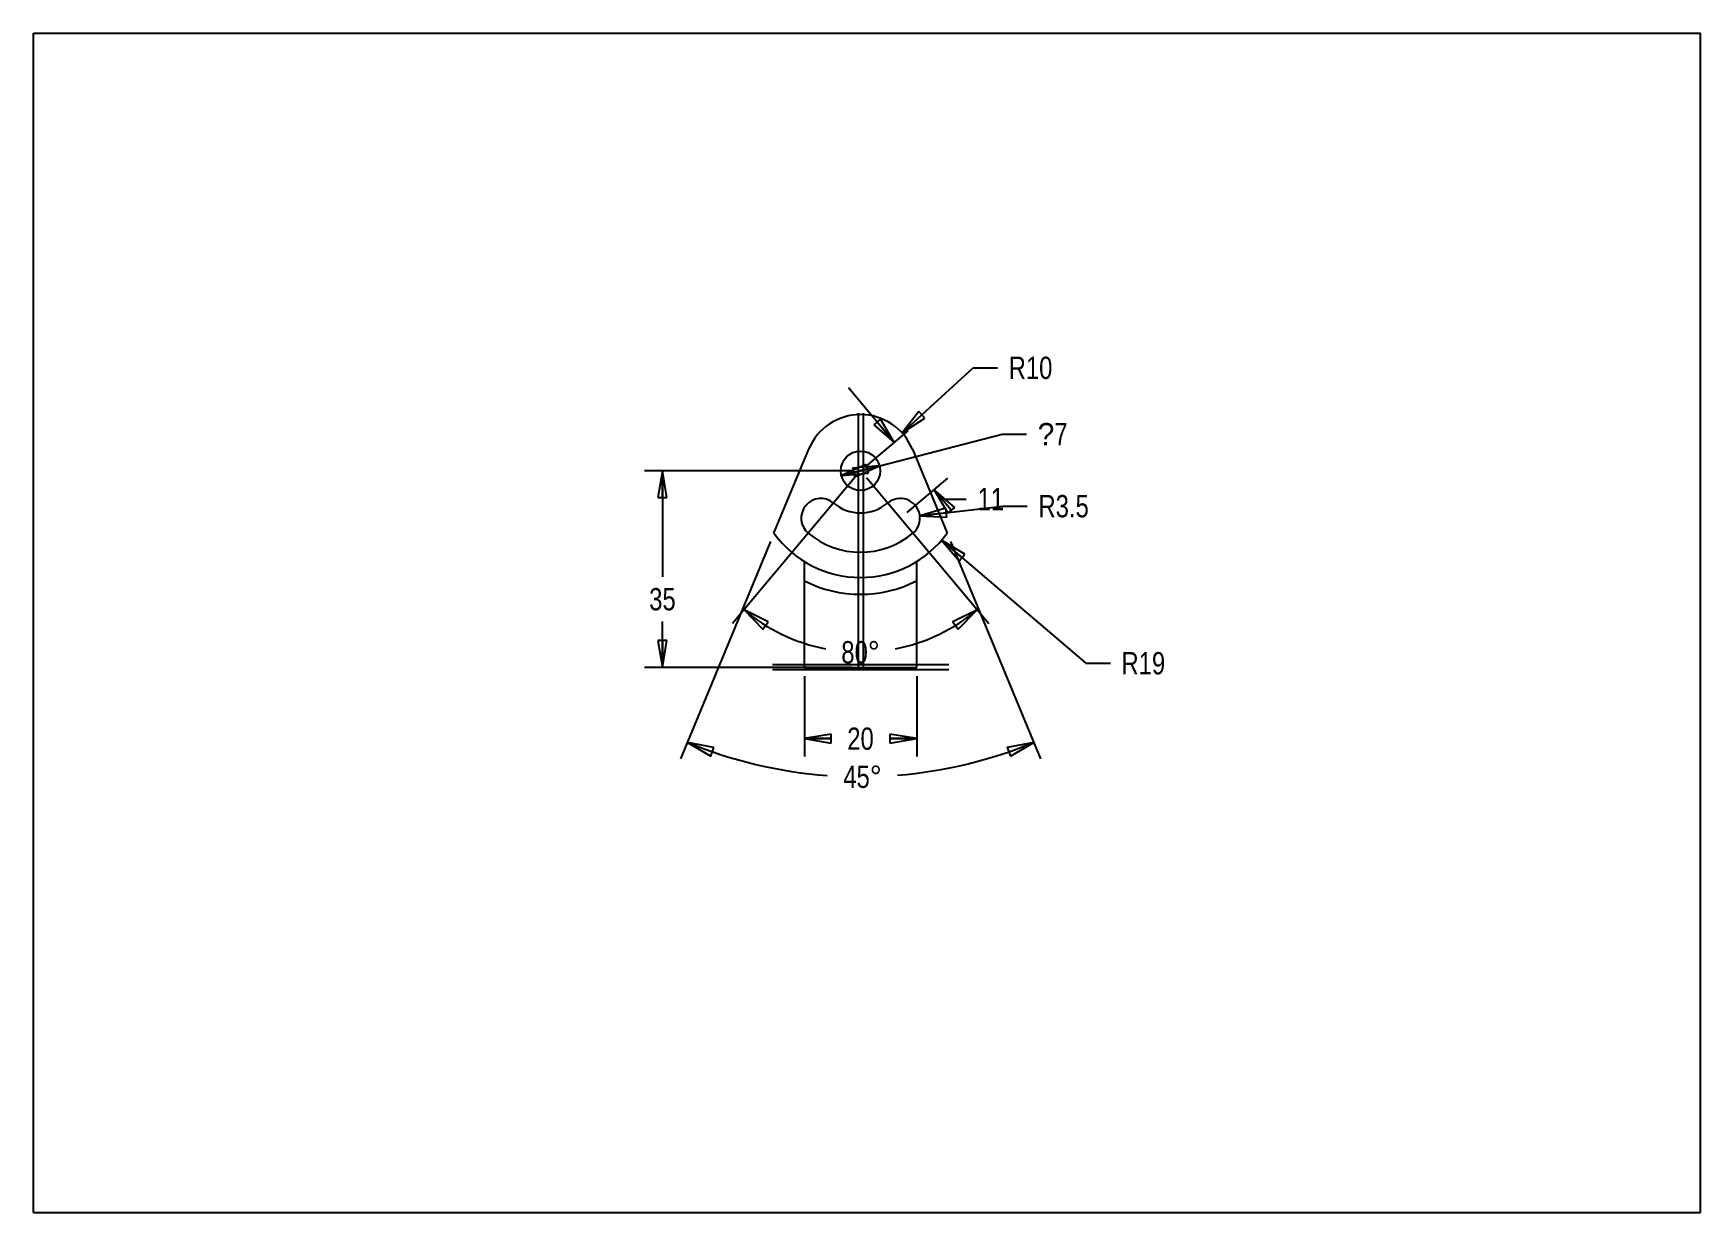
# Model space of a CAD drawing. Header units: inches. Extents: x 0 to 11.7, y 0 to 8.3.
import ezdxf

# ---------------------------------------------------------------- set-up
doc = ezdxf.new("R2010")
doc.units = ezdxf.units.IN
doc.header["$LTSCALE"] = 0.64311
doc.header["$MEASUREMENT"] = 0
doc.layers.get('0').update_dxf_attribs({"linetype": 'CONTINUOUS'})
doc.styles.get("Standard").update_dxf_attribs({"font": 'txt', "width": 0.8})
doc.styles.add('TEXTSTYLE_2', font='symbol_asme.ttf')
doc.dimstyles.new('DIMSTYLE_1', dxfattribs={"dimtxt": 0.15625, "dimasz": 0.1875, "dimexe": 0.125, "dimexo": 0.0625, "dimgap": 0.09, "dimtad": 0, "dimtih": 1, "dimtoh": 1, "dimzin": 4, "dimdsep": 46, "dimtxsty": 'STANDARD', "dimblk": 'CLOSED', "dimblk1": 'CLOSED', "dimblk2": 'CLOSED', "dimcen": 0.09, "dimazin": 1, "dimtfac": 1, "dimtofl": 0, "dimtmove": 0, "dimatfit": 3, "dimldrblk": 'CLOSED', "dimfxl": 1, "dimtolj": 1, "dimtzin": 4, "dimarcsym": 0})
doc.dimstyles.new('DIMSTYLE_2', dxfattribs={"dimtxt": 0.15625, "dimasz": 0.1875, "dimexe": 0.125, "dimexo": 0.0625, "dimgap": 0.078125, "dimtad": 0, "dimtih": 1, "dimtoh": 1, "dimzin": 4, "dimdsep": 46, "dimtxsty": 'STANDARD', "dimblk": 'CLOSED', "dimblk1": 'CLOSED', "dimblk2": 'CLOSED', "dimcen": 0.09, "dimazin": 1, "dimtfac": 1, "dimtofl": 0, "dimtmove": 0, "dimatfit": 3, "dimldrblk": 'CLOSED', "dimfxl": 1, "dimtolj": 1, "dimtzin": 4, "dimarcsym": 0})
doc.dimstyles.new('DIMSTYLE_3', dxfattribs={"dimtxt": 0.15625, "dimasz": 0.1875, "dimexe": 0.125, "dimexo": 0.0625, "dimgap": 0.09, "dimtad": 0, "dimtih": 1, "dimtoh": 1, "dimzin": 4, "dimdsep": 46, "dimtxsty": 'STANDARD', "dimblk": 'CLOSED', "dimblk1": 'CLOSED', "dimblk2": 'CLOSED', "dimcen": 0.09, "dimazin": 1, "dimtfac": 1, "dimtmove": 0, "dimatfit": 2, "dimldrblk": 'CLOSED', "dimfxl": 1, "dimtolj": 1, "dimtzin": 4, "dimarcsym": 0})
doc.dimstyles.new('DIMSTYLE_4', dxfattribs={"dimtxt": 0.15625, "dimasz": 0.1875, "dimexe": 0.125, "dimexo": 0.0625, "dimgap": 0.078125, "dimtad": 0, "dimtih": 1, "dimtoh": 1, "dimzin": 4, "dimdsep": 46, "dimtxsty": 'STANDARD', "dimblk": 'CLOSED', "dimblk1": 'CLOSED', "dimblk2": 'CLOSED', "dimcen": 0.09, "dimazin": 1, "dimtfac": 1, "dimtofl": 0, "dimtmove": 0, "dimatfit": 3, "dimldrblk": 'CLOSED', "dimfxl": 1, "dimtolj": 1, "dimtzin": 4, "dimarcsym": 0})
doc.dimstyles.new('DIMSTYLE_5', dxfattribs={"dimtxt": 0.15625, "dimasz": 0.1875, "dimexe": 0.125, "dimexo": 0.0625, "dimgap": 0.078125, "dimtad": 0, "dimtih": 1, "dimtoh": 1, "dimdec": 1, "dimzin": 4, "dimdsep": 46, "dimtxsty": 'STANDARD', "dimblk": 'CLOSED', "dimblk1": 'CLOSED', "dimblk2": 'CLOSED', "dimcen": 0.09, "dimazin": 1, "dimtfac": 1, "dimtofl": 0, "dimtmove": 0, "dimatfit": 3, "dimldrblk": 'CLOSED', "dimfxl": 1, "dimtolj": 1, "dimtzin": 4, "dimarcsym": 0})

# ---------------------------------------------------------------- blocks, each defined once
blk = doc.blocks.new('_CLOSED')
at = {"color": 0, "linetype": 'BYBLOCK'}
for p, q in [((0, 0), (-1, 0.167)), ((-1, 0.167), (-1, -0.167)), ((-1, -0.167), (0, 0)), ((-1, 0), (0, 0))]:
    blk.add_line(p, q, dxfattribs=at)
blk = doc.blocks.new('*D0')
at = {"color": 2, "linetype": 'CONTINUOUS'}
for p, q in [((6.37, 4.715), (7.381, 3.852)), ((7.381, 3.852), (7.553, 3.852))]:
    blk.add_line(p, q, dxfattribs=at)
at = {"color": 2, "linetype": 'CONTINUOUS', "xscale": 0.1875, "yscale": 0.1875, "zscale": 0.1875, "rotation": 139.4929701209}
blk.add_blockref('_CLOSED', (6.37, 4.715), dxfattribs=at)
at = {"color": 2, "linetype": 'CONTINUOUS', "insert": (7.631, 3.93), "char_height": 0.1562, "width": 0.375, "attachment_point": 1, "line_spacing_factor": 0.9}
blk.add_mtext('R19', dxfattribs=at)
blk = doc.blocks.new('*D1')
at = {"color": 2, "linetype": 'CONTINUOUS'}
for p, q in [((5.739, 5.201), (4.287, 5.201)), ((4.412, 5.201), (4.412, 4.458)), ((4.412, 3.823), (4.412, 4.145)), ((5.739, 3.823), (4.287, 3.823))]:
    blk.add_line(p, q, dxfattribs=at)
at = {"color": 2, "linetype": 'CONTINUOUS', "xscale": 0.1875, "yscale": 0.1875, "zscale": 0.1875}
for p, rotation in [((4.412, 5.201), 90), ((4.412, 3.823), 270)]:
    blk.add_blockref('_CLOSED', p, dxfattribs=dict(at, rotation=rotation))
at = {"color": 2, "linetype": 'CONTINUOUS', "insert": (4.412, 4.379), "char_height": 0.1562, "width": 0.25, "attachment_point": 2, "line_spacing_factor": 0.9}
blk.add_mtext('35', dxfattribs=at)
blk = doc.blocks.new('*D2')
at = {"color": 2, "linetype": 'CONTINUOUS'}
for p, q in [((5.801, 5.201), (6.794, 5.458)), ((6.794, 5.458), (6.966, 5.458)), ((5.668, 5.167), (5.801, 5.201)), ((5.935, 5.236), (5.801, 5.201))]:
    blk.add_line(p, q, dxfattribs=at)
at = {"color": 2, "linetype": 'CONTINUOUS', "xscale": 0.1875, "yscale": 0.1875, "zscale": 0.1875}
for p, rotation in [((5.935, 5.236), 14.5252474069), ((5.668, 5.167), 194.5252474069)]:
    blk.add_blockref('_CLOSED', p, dxfattribs=dict(at, rotation=rotation))
at = {"color": 2, "linetype": 'CONTINUOUS', "insert": (7.044, 5.536), "char_height": 0.15625, "width": 0.30929, "attachment_point": 1, "line_spacing_factor": 0.9, "style": 'TEXTSTYLE_2'}
blk.add_mtext('?\\ftxt;{\\W0.8;7}', dxfattribs=at)
blk = doc.blocks.new('*D3')
at = {"color": 2, "linetype": 'CONTINUOUS'}
for p, q in [((6.092, 5.467), (6.59, 5.923)), ((6.59, 5.923), (6.761, 5.923))]:
    blk.add_line(p, q, dxfattribs=at)
at = {"color": 2, "linetype": 'CONTINUOUS', "xscale": 0.1875, "yscale": 0.1875, "zscale": 0.1875, "rotation": 222.4871241295}
blk.add_blockref('_CLOSED', (6.092, 5.467), dxfattribs=at)
at = {"color": 2, "linetype": 'CONTINUOUS', "insert": (6.84, 6.001), "char_height": 0.1562, "width": 0.375, "attachment_point": 1, "line_spacing_factor": 0.9}
blk.add_mtext('R10', dxfattribs=at)
blk = doc.blocks.new('*D4')
at = {"color": 2, "linetype": 'CONTINUOUS'}
for p, q in [((5.761, 5.153), (4.903, 4.131)), ((5.842, 5.153), (6.7, 4.131))]:
    blk.add_line(p, q, dxfattribs=at)
for points in [[(5.154, 4.142), (4.984, 4.226), (5.117, 4.091), (5.154, 4.142)], [(6.485, 4.091), (6.619, 4.226), (6.449, 4.142), (6.485, 4.091)]]:
    blk.add_lwpolyline(points, dxfattribs=at)
for start, end in [(230, 258.8503), (281.1497, 310)]:
    blk.add_arc((5.801, 5.201), 1.272, start, end, dxfattribs=at)
at = {"color": 2, "linetype": 'CONTINUOUS', "insert": (5.801, 4.007), "char_height": 0.15625, "width": 0.33585, "attachment_point": 2, "line_spacing_factor": 0.9}
blk.add_mtext('80\\fSymbol_ASME;{\\W1.0;°}', dxfattribs=at)
blk = doc.blocks.new('*D5')
at = {"color": 2, "linetype": 'CONTINUOUS'}
for p, q in [((5.408, 3.761), (5.408, 3.198)), ((6.195, 3.761), (6.195, 3.198)), ((5.408, 3.323), (5.598, 3.323)), ((6.195, 3.323), (6.005, 3.323))]:
    blk.add_line(p, q, dxfattribs=at)
at = {"color": 2, "linetype": 'CONTINUOUS', "xscale": 0.1875, "yscale": 0.1875, "zscale": 0.1875, "rotation": 180}
blk.add_blockref('_CLOSED', (5.408, 3.323), dxfattribs=at)
at = {"color": 2, "linetype": 'CONTINUOUS', "xscale": 0.1875, "yscale": 0.1875, "zscale": 0.1875}
blk.add_blockref('_CLOSED', (6.195, 3.323), dxfattribs=at)
at = {"color": 2, "linetype": 'CONTINUOUS', "insert": (5.801, 3.401), "char_height": 0.1562, "width": 0.25, "attachment_point": 2, "line_spacing_factor": 0.9}
blk.add_mtext('20', dxfattribs=at)
blk = doc.blocks.new('*D6')
at = {"color": 2, "linetype": 'CONTINUOUS'}
for p, q in [((5.17, 4.706), (4.539, 3.182)), ((6.432, 4.706), (7.064, 3.182))]:
    blk.add_line(p, q, dxfattribs=at)
for points in [[(4.773, 3.26), (4.587, 3.297), (4.751, 3.201), (4.773, 3.26)], [(6.852, 3.201), (7.016, 3.297), (6.83, 3.26), (6.852, 3.201)]]:
    blk.add_lwpolyline(points, dxfattribs=at)
for start, end in [(247.5, 265.7951), (274.686, 292.5)]:
    blk.add_arc((5.801, 6.23), 3.174, start, end, dxfattribs=at)
at = {"color": 2, "linetype": 'CONTINUOUS', "insert": (5.815, 3.134), "char_height": 0.15625, "width": 0.33585, "attachment_point": 2, "line_spacing_factor": 0.9}
blk.add_mtext('45\\fSymbol_ASME;{\\W1.0;°}', dxfattribs=at)
blk = doc.blocks.new('*D7')
at = {"color": 2, "linetype": 'CONTINUOUS'}
for p, q in [((6.217, 4.885), (6.799, 4.953)), ((6.799, 4.953), (6.97, 4.953))]:
    blk.add_line(p, q, dxfattribs=at)
at = {"color": 2, "linetype": 'CONTINUOUS', "xscale": 0.1875, "yscale": 0.1875, "zscale": 0.1875, "rotation": 186.6375419081}
blk.add_blockref('_CLOSED', (6.217, 4.885), dxfattribs=at)
at = {"color": 2, "linetype": 'CONTINUOUS', "insert": (7.049, 5.031), "char_height": 0.1562, "width": 0.5, "attachment_point": 1, "line_spacing_factor": 0.9}
blk.add_mtext('R3.5', dxfattribs=at)
blk = doc.blocks.new('*D8')
at = {"color": 2, "linetype": 'CONTINUOUS'}
for p, q in [((6.038, 5.4), (5.717, 5.783)), ((5.849, 5.241), (6.134, 5.48)), ((6.128, 4.909), (6.413, 5.149)), ((6.317, 5.068), (6.372, 5.003)), ((6.372, 5.003), (6.543, 5.003))]:
    blk.add_line(p, q, dxfattribs=at)
at = {"color": 2, "linetype": 'CONTINUOUS', "xscale": 0.1875, "yscale": 0.1875, "zscale": 0.1875}
for p, rotation in [((6.038, 5.4), 310), ((6.317, 5.068), 130)]:
    blk.add_blockref('_CLOSED', p, dxfattribs=dict(at, rotation=rotation))
at = {"color": 2, "linetype": 'CONTINUOUS', "insert": (6.622, 5.081), "char_height": 0.1562, "width": 0.25, "attachment_point": 1, "line_spacing_factor": 0.9}
blk.add_mtext('11', dxfattribs=at)

msp = doc.modelspace()

# ---------------------------------------------------------------- linework, layer by layer
at = {"color": 7, "linetype": 'CONTINUOUS'}
for p, q in [((0, 0), (0, 8.268)), ((0, 8.268), (11.693, 8.268)), ((11.693, 0), (11.693, 8.268)), ((5.819, 5.606), (5.819, 3.812)), ((5.194, 4.764), (5.438, 5.352)), ((6.165, 5.352), (6.409, 4.764)), ((5.408, 3.823), (5.408, 4.565)), ((6.195, 3.823), (6.195, 4.565)), ((6.42, 3.841), (5.183, 3.841)), ((5.408, 3.823), (6.195, 3.823)), ((0, 0), (11.693, 0))]:
    msp.add_line(p, q, dxfattribs=at)
at = {"color": 9, "linetype": 'CONTINUOUS'}
for p, q in [((5.784, 5.606), (5.784, 3.812)), ((6.42, 3.806), (5.183, 3.806))]:
    msp.add_line(p, q, dxfattribs=at)
at = {"color": 7, "linetype": 'CONTINUOUS'}
msp.add_circle((5.801, 5.201), 0.138, dxfattribs=at)
for centre, radius, start, end in [((5.801, 5.201), 0.394, 22.5, 157.5), ((5.523, 4.869), 0.138, 50, 230), ((5.801, 5.201), 0.295, 230, 310), ((6.08, 4.869), 0.138, 310, 130), ((5.801, 5.201), 0.748, 215.7431, 324.2569), ((5.801, 5.201), 0.571, 230, 310), ((5.801, 5.201), 0.866, 242.9643, 297.0357)]:
    msp.add_arc(centre, radius, start, end, dxfattribs=at)

# ---------------------------------------------------------------- dimensions: what is measured, and where the dimension line sits
at = {"color": 2, "linetype": 'CONTINUOUS'}
for center, mpoint, picture, middle in [((5.801, 5.201), (6.092, 5.467), '*D3', (7.027, 5.923)), ((5.801, 5.201), (6.37, 4.715), '*D0', (7.819, 3.852)), ((6.08, 4.869), (6.217, 4.885), '*D7', (7.299, 4.953))]:
    dim = msp.add_radius_dim(center=center, mpoint=mpoint, text='R<>', dimstyle='DIMSTYLE_1', override={"dimpost": '<>'}, dxfattribs=at)
    dim.commit()
    dim.dimension.update_dxf_attribs({"geometry": picture, "text_midpoint": middle, "dimtype": 164})
for base, p1, p2, angle, picture, middle in [((6.317, 5.068), (5.801, 5.201), (6.08, 4.869), 310, '*D8', (6.747, 5.003)), ((4.412, 5.201), (5.801, 3.823), (5.801, 5.201), 90, '*D1', (4.416, 4.301))]:
    dim = msp.add_linear_dim(base=base, p1=p1, p2=p2, angle=angle, dimstyle='DIMSTYLE_2', dxfattribs=at)
    dim.commit()
    dim.dimension.update_dxf_attribs({"geometry": picture, "text_midpoint": middle, "dimtype": 160})
dim = msp.add_diameter_dim_2p(p1=(5.935, 5.236), p2=(5.668, 5.167), text='{\\fSymbol_ASME;\\W1.0;?}<>', dimstyle='DIMSTYLE_3', override={"dimpost": '<>'}, dxfattribs=at)
dim.commit()
dim.dimension.update_dxf_attribs({"geometry": '*D2', "text_midpoint": (7.198, 5.458), "dimtype": 163})
for base, line1, line2, dimstyle, picture, middle in [((5.801395, 3.928659), ((5.809574, 5.210821), (5.801395, 5.201074)), ((5.793216, 5.210821), (5.801395, 5.201074)), 'DIMSTYLE_4', '*D4', (5.801395, 3.928659)), ((5.80139, 3.0554), ((5.20641, 4.79344), (5.19426, 4.76411)), ((6.39638, 4.79344), (6.40853, 4.76411)), 'DIMSTYLE_5', '*D6', (5.81468, 3.05542))]:
    dim = msp.add_angular_dim_2l(base=base, line1=line1, line2=line2, dimstyle=dimstyle, dxfattribs=at)
    dim.commit()
    dim.dimension.update_dxf_attribs({"geometry": picture, "text_midpoint": middle, "dimtype": 162})
dim = msp.add_linear_dim(base=(6.195, 3.323), p1=(5.408, 3.823), p2=(6.195, 3.823), dimstyle='DIMSTYLE_2', dxfattribs=at)
dim.commit()
dim.dimension.update_dxf_attribs({"geometry": '*D5', "text_midpoint": (5.801, 3.323), "dimtype": 160})

doc.saveas('drawing.dxf')
